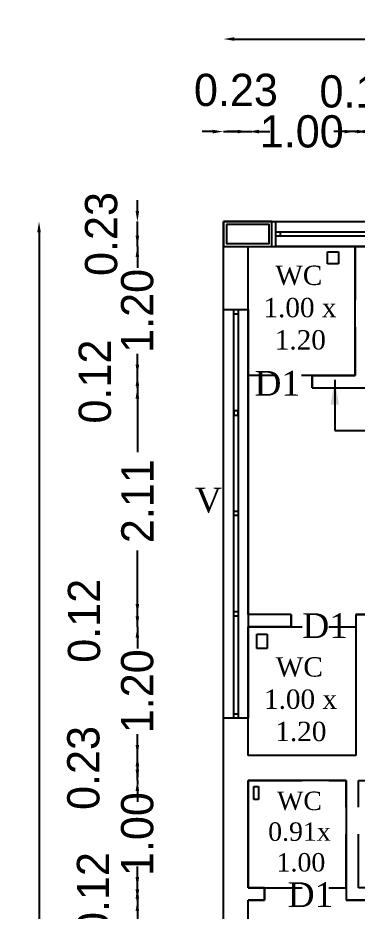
# Model space of a CAD drawing. Header units: metres. Extents: x 3396 to 3562, y 2179 to 2331.
# Drawn here: x 3419.35 to 3422.5, y 2216.94 to 2225.25 of the extents above; entities that cross this region are included whole.
import ezdxf

# ---------------------------------------------------------------- set-up
doc = ezdxf.new("R2010")
doc.units = ezdxf.units.M
doc.header["$PDMODE"] = 34
doc.linetypes.add('HIDDEN', pattern=[0.375, 0.25, -0.125])
for name, color, linetype in [('BLK_1_FLR_2_WATER_CLOSET', 213, 'Continuous'), ('BLK_1_FLR_3_BLT_UP_AREA', 26, 'Continuous'), ('BLK_1_FLR_3_CARPET_AREA', 25, 'Continuous'), ('BLK_1_FLR_3_WATER_CLOSET', 213, 'Continuous')]:
    doc.layers.add(name, color=color, linetype=linetype)
doc.styles.add('outer', font='BKANT.TTF')
doc.styles.get("Standard").update_dxf_attribs({"font": 'arial.ttf'})
doc.dimstyles.new('Banu', dxfattribs={"dimtxt": 0.35, "dimasz": 0.23, "dimexe": 1, "dimexo": 1, "dimgap": 0.1, "dimtad": 0, "dimzin": 1, "dimdsep": 46, "dimtxsty": 'outer', "dimcen": 0.15, "dimdle": 1, "dimse1": 1, "dimse2": 1, "dimclrt": 7, "dimadec": 0, "dimazin": 0, "dimtfac": 1, "dimtix": 1, "dimtmove": 1, "dimatfit": 0, "dimfxl": 0, "dimtolj": 1, "dimtzin": 0, "dimarcsym": 0})

# ---------------------------------------------------------------- blocks, each defined once
blk = doc.blocks.new('A$C35006C9F')
h = blk.add_hatch()
h.set_pattern_fill('ANSI31', color=256, scale=2)
h.set_pattern_definition([(45, (-3161.1406, -1435.413), (-4.490128, 4.490128), [])])
h.paths.add_polyline_path([(-0.1294, 0.0454), (-0.3049, 0.0454), (-0.3049, -0.3502), (-0.1294, -0.3502)])
for points in [[(-0.1021, 0.0726), (-0.3321, 0.0726), (-0.3321, -0.3774), (-0.1021, -0.3774)], [(-0.1294, 0.0454), (-0.3049, 0.0454), (-0.3049, -0.3502), (-0.1294, -0.3502)]]:
    blk.add_lwpolyline(points, close=True)
blk = doc.blocks.new('*D449')
at = {"color": 0, "lineweight": -2, "ltscale": 2}
for p, q in [((3420.4605, 2217.1392), (3420.4605, 2217.2392)), ((3420.4605, 2217.0392), (3420.4605, 2216.9021)), ((3420.4605, 2215.8392), (3420.4605, 2215.9762)), ((3420.4605, 2215.7392), (3420.4605, 2215.6392))]:
    blk.add_line(p, q, dxfattribs=at)
at = {"color": 0, "ltscale": 2}
for points in [[(3420.4439, 2217.1392), (3420.4772, 2217.1392), (3420.4605, 2217.0392)], [(3420.4439, 2215.7392), (3420.4772, 2215.7392), (3420.4605, 2215.8392)]]:
    blk.add_solid(points, dxfattribs=at)
at = {"layer": 'Defpoints', "color": 0, "ltscale": 2}
for p in [(3420.4605, 2217.0392), (3420.6116, 2217.0392), (3420.6116, 2215.8392)]:
    blk.add_point(p, dxfattribs=at)
at = {"color": 7, "ltscale": 2, "insert": (3420.4605, 2216.4392), "char_height": 0.3, "attachment_point": 5, "rotation": 90, "style": 'outer'}
blk.add_mtext('\\A1;1.20', dxfattribs=at)
blk = doc.blocks.new('*D450')
at = {"color": 0, "lineweight": -2, "ltscale": 2}
for p, q in [((3420.4605, 2217.2542), (3420.4605, 2217.3542)), ((3420.4605, 2217.0392), (3420.4605, 2217.1542)), ((3420.4605, 2216.9392), (3420.4605, 2216.8392))]:
    blk.add_line(p, q, dxfattribs=at)
at = {"color": 0, "ltscale": 2}
for points in [[(3420.4439, 2217.2542), (3420.4772, 2217.2542), (3420.4605, 2217.1542)], [(3420.4439, 2216.9392), (3420.4772, 2216.9392), (3420.4605, 2217.0392)]]:
    blk.add_solid(points, dxfattribs=at)
at = {"layer": 'Defpoints', "color": 0, "ltscale": 2}
for p in [(3420.4605, 2217.1542), (3420.6116, 2217.1542), (3420.6116, 2217.0392)]:
    blk.add_point(p, dxfattribs=at)
at = {"color": 7, "ltscale": 2, "insert": (3420.0499, 2217.0967), "char_height": 0.3, "attachment_point": 5, "rotation": 90, "style": 'outer'}
blk.add_mtext('\\A1;0.12', dxfattribs=at)
blk = doc.blocks.new('*D451')
at = {"color": 0, "lineweight": -2, "ltscale": 2}
for p, q in [((3420.4605, 2218.2542), (3420.4605, 2218.3542)), ((3420.4605, 2218.1542), (3420.4605, 2218.1171)), ((3420.4605, 2217.1542), (3420.4605, 2217.1912)), ((3420.4605, 2217.0542), (3420.4605, 2216.9542))]:
    blk.add_line(p, q, dxfattribs=at)
at = {"color": 0, "ltscale": 2}
for points in [[(3420.4439, 2218.2542), (3420.4772, 2218.2542), (3420.4605, 2218.1542)], [(3420.4439, 2217.0542), (3420.4772, 2217.0542), (3420.4605, 2217.1542)]]:
    blk.add_solid(points, dxfattribs=at)
at = {"layer": 'Defpoints', "color": 0, "ltscale": 2}
for p in [(3420.4605, 2218.1542), (3420.6116, 2218.1542), (3420.6116, 2217.1542)]:
    blk.add_point(p, dxfattribs=at)
at = {"color": 7, "ltscale": 2, "insert": (3420.4605, 2217.6542), "char_height": 0.3, "attachment_point": 5, "rotation": 90, "style": 'outer'}
blk.add_mtext('\\A1;1.00', dxfattribs=at)
blk = doc.blocks.new('*D452')
at = {"color": 0, "lineweight": -2, "ltscale": 2}
for p, q in [((3420.4605, 2218.4842), (3420.4605, 2218.5842)), ((3420.4605, 2218.1542), (3420.4605, 2218.3842)), ((3420.4605, 2218.0542), (3420.4605, 2217.9542))]:
    blk.add_line(p, q, dxfattribs=at)
at = {"color": 0, "ltscale": 2}
for points in [[(3420.4439, 2218.4842), (3420.4772, 2218.4842), (3420.4605, 2218.3842)], [(3420.4439, 2218.0542), (3420.4772, 2218.0542), (3420.4605, 2218.1542)]]:
    blk.add_solid(points, dxfattribs=at)
at = {"layer": 'Defpoints', "color": 0, "ltscale": 2}
for p in [(3420.4605, 2218.3842), (3420.6116, 2218.3842), (3420.6116, 2218.1542)]:
    blk.add_point(p, dxfattribs=at)
at = {"color": 7, "ltscale": 2, "insert": (3419.9598, 2218.2692), "char_height": 0.3, "attachment_point": 5, "rotation": 90, "style": 'outer'}
blk.add_mtext('\\A1;0.23', dxfattribs=at)
blk = doc.blocks.new('*D453')
at = {"color": 0, "lineweight": -2, "ltscale": 2}
for p, q in [((3420.4605, 2219.6808), (3420.4605, 2219.7808)), ((3420.4605, 2219.5808), (3420.4605, 2219.4455)), ((3420.4605, 2218.3842), (3420.4605, 2218.5196)), ((3420.4605, 2218.2842), (3420.4605, 2218.1842))]:
    blk.add_line(p, q, dxfattribs=at)
at = {"color": 0, "ltscale": 2}
for points in [[(3420.4439, 2219.6808), (3420.4772, 2219.6808), (3420.4605, 2219.5808)], [(3420.4439, 2218.2842), (3420.4772, 2218.2842), (3420.4605, 2218.3842)]]:
    blk.add_solid(points, dxfattribs=at)
at = {"layer": 'Defpoints', "color": 0, "ltscale": 2}
for p in [(3420.4605, 2219.5808), (3420.6116, 2219.5808), (3420.6116, 2218.3842)]:
    blk.add_point(p, dxfattribs=at)
at = {"color": 7, "ltscale": 2, "insert": (3420.4605, 2218.9825), "char_height": 0.3, "attachment_point": 5, "rotation": 90, "style": 'outer'}
blk.add_mtext('\\A1;1.20', dxfattribs=at)
blk = doc.blocks.new('*D454')
at = {"color": 0, "lineweight": -2, "ltscale": 2}
for p, q in [((3420.4605, 2219.7958), (3420.4605, 2219.8958)), ((3420.4605, 2219.5808), (3420.4605, 2219.6958)), ((3420.4605, 2219.4808), (3420.4605, 2219.3808))]:
    blk.add_line(p, q, dxfattribs=at)
at = {"color": 0, "ltscale": 2}
for points in [[(3420.4439, 2219.7958), (3420.4772, 2219.7958), (3420.4605, 2219.6958)], [(3420.4439, 2219.4808), (3420.4772, 2219.4808), (3420.4605, 2219.5808)]]:
    blk.add_solid(points, dxfattribs=at)
at = {"layer": 'Defpoints', "color": 0, "ltscale": 2}
for p in [(3420.4605, 2219.6958), (3420.6116, 2219.6958), (3420.6116, 2219.5808)]:
    blk.add_point(p, dxfattribs=at)
at = {"color": 7, "ltscale": 2, "insert": (3419.9662, 2219.6383), "char_height": 0.3, "attachment_point": 5, "rotation": 90, "style": 'outer'}
blk.add_mtext('\\A1;0.12', dxfattribs=at)
blk = doc.blocks.new('*D455')
at = {"color": 0, "lineweight": -2, "ltscale": 2}
for p, q in [((3420.4605, 2221.7058), (3420.4605, 2221.208)), ((3420.4605, 2219.7958), (3420.4605, 2220.2936))]:
    blk.add_line(p, q, dxfattribs=at)
at = {"color": 0, "ltscale": 2}
for points in [[(3420.4439, 2221.7058), (3420.4772, 2221.7058), (3420.4605, 2221.8058)], [(3420.4439, 2219.7958), (3420.4772, 2219.7958), (3420.4605, 2219.6958)]]:
    blk.add_solid(points, dxfattribs=at)
at = {"layer": 'Defpoints', "color": 0, "ltscale": 2}
for p in [(3420.4605, 2221.8058), (3420.6116, 2221.8058), (3420.6116, 2219.6958)]:
    blk.add_point(p, dxfattribs=at)
at = {"color": 7, "ltscale": 2, "insert": (3420.4605, 2220.7508), "char_height": 0.3, "attachment_point": 5, "rotation": 90, "style": 'outer'}
blk.add_mtext('\\A1;2.11', dxfattribs=at)
blk = doc.blocks.new('*D456')
at = {"color": 0, "lineweight": -2, "ltscale": 2}
for p, q in [((3420.4605, 2222.0208), (3420.4605, 2222.1208)), ((3420.4605, 2221.8058), (3420.4605, 2221.9208)), ((3420.4605, 2221.7058), (3420.4605, 2221.6058))]:
    blk.add_line(p, q, dxfattribs=at)
at = {"color": 0, "ltscale": 2}
for points in [[(3420.4439, 2222.0208), (3420.4772, 2222.0208), (3420.4605, 2221.9208)], [(3420.4439, 2221.7058), (3420.4772, 2221.7058), (3420.4605, 2221.8058)]]:
    blk.add_solid(points, dxfattribs=at)
at = {"layer": 'Defpoints', "color": 0, "ltscale": 2}
for p in [(3420.4605, 2221.9208), (3420.6116, 2221.9208), (3420.6116, 2221.8058)]:
    blk.add_point(p, dxfattribs=at)
at = {"color": 7, "ltscale": 2, "insert": (3420.0667, 2221.8633), "char_height": 0.3, "attachment_point": 5, "rotation": 90, "style": 'outer'}
blk.add_mtext('\\A1;0.12', dxfattribs=at)
blk = doc.blocks.new('*D457')
at = {"color": 0, "lineweight": -2, "ltscale": 2}
for p, q in [((3420.4605, 2223.2208), (3420.4605, 2223.3208)), ((3420.4605, 2223.1208), (3420.4605, 2222.9838)), ((3420.4605, 2221.9208), (3420.4605, 2222.0578)), ((3420.4605, 2221.8208), (3420.4605, 2221.7208))]:
    blk.add_line(p, q, dxfattribs=at)
at = {"color": 0, "ltscale": 2}
for points in [[(3420.4439, 2223.2208), (3420.4772, 2223.2208), (3420.4605, 2223.1208)], [(3420.4439, 2221.8208), (3420.4772, 2221.8208), (3420.4605, 2221.9208)]]:
    blk.add_solid(points, dxfattribs=at)
at = {"layer": 'Defpoints', "color": 0, "ltscale": 2}
for p in [(3420.4605, 2223.1208), (3420.6116, 2223.1208), (3420.6116, 2221.9208)]:
    blk.add_point(p, dxfattribs=at)
at = {"color": 7, "ltscale": 2, "insert": (3420.4605, 2222.5208), "char_height": 0.3, "attachment_point": 5, "rotation": 90, "style": 'outer'}
blk.add_mtext('\\A1;1.20', dxfattribs=at)
blk = doc.blocks.new('*D458')
at = {"color": 0, "lineweight": -2, "ltscale": 2}
for p, q in [((3420.4605, 2223.4508), (3420.4605, 2223.5508)), ((3420.4605, 2223.1208), (3420.4605, 2223.3508)), ((3420.4605, 2223.0208), (3420.4605, 2222.9208))]:
    blk.add_line(p, q, dxfattribs=at)
at = {"color": 0, "ltscale": 2}
for points in [[(3420.4439, 2223.4508), (3420.4772, 2223.4508), (3420.4605, 2223.3508)], [(3420.4439, 2223.0208), (3420.4772, 2223.0208), (3420.4605, 2223.1208)]]:
    blk.add_solid(points, dxfattribs=at)
at = {"layer": 'Defpoints', "color": 0, "ltscale": 2}
for p in [(3420.4605, 2223.3508), (3420.6116, 2223.3508), (3420.6116, 2223.1208)]:
    blk.add_point(p, dxfattribs=at)
at = {"color": 7, "ltscale": 2, "insert": (3420.125, 2223.2358), "char_height": 0.3, "attachment_point": 5, "rotation": 90, "style": 'outer'}
blk.add_mtext('\\A1;0.23', dxfattribs=at)
blk = doc.blocks.new('*D459')
at = {"color": 0, "lineweight": -2, "ltscale": 2}
for p, q in [((3419.5457, 2223.2508), (3419.5457, 2202.9188)), ((3419.5457, 2181.4271), (3419.5457, 2201.7591))]:
    blk.add_line(p, q, dxfattribs=at)
at = {"color": 0, "ltscale": 2}
for points in [[(3419.529, 2223.2508), (3419.5624, 2223.2508), (3419.5457, 2223.3508)], [(3419.529, 2181.4271), (3419.5624, 2181.4271), (3419.5457, 2181.3271)]]:
    blk.add_solid(points, dxfattribs=at)
at = {"layer": 'Defpoints', "color": 0, "ltscale": 2}
for p in [(3419.5595, 2223.3508), (3419.5457, 2181.3271), (3419.5595, 2181.3271)]:
    blk.add_point(p, dxfattribs=at)
at = {"color": 7, "ltscale": 2, "insert": (3419.5457, 2202.3389), "char_height": 0.3, "attachment_point": 5, "rotation": 90, "style": 'outer'}
blk.add_mtext('\\A1;42.02', dxfattribs=at)
blk = doc.blocks.new('*D478')
at = {"color": 0, "lineweight": -2, "ltscale": 2}
for p, q in [((3421.1622, 2224.1885), (3421.0622, 2224.1885)), ((3421.2622, 2224.1885), (3421.4922, 2224.1885)), ((3421.5922, 2224.1885), (3421.6922, 2224.1885))]:
    blk.add_line(p, q, dxfattribs=at)
at = {"color": 0, "ltscale": 2}
for points in [[(3421.1622, 2224.2051), (3421.1622, 2224.1718), (3421.2622, 2224.1885)], [(3421.5922, 2224.2051), (3421.5922, 2224.1718), (3421.4922, 2224.1885)]]:
    blk.add_solid(points, dxfattribs=at)
at = {"layer": 'Defpoints', "color": 0, "ltscale": 2}
for p in [(3421.2622, 2224.1955), (3421.4922, 2224.1955), (3421.4922, 2224.1885)]:
    blk.add_point(p, dxfattribs=at)
at = {"color": 7, "ltscale": 2, "insert": (3421.3772, 2224.5741), "char_height": 0.3, "attachment_point": 5, "style": 'outer'}
blk.add_mtext('\\A1;0.23', dxfattribs=at)
blk = doc.blocks.new('*D479')
at = {"color": 0, "lineweight": -2, "ltscale": 2}
for p, q in [((3421.3922, 2224.1885), (3421.2922, 2224.1885)), ((3421.4922, 2224.1885), (3421.5267, 2224.1885)), ((3422.4872, 2224.1885), (3422.4526, 2224.1885)), ((3422.5872, 2224.1885), (3422.6872, 2224.1885))]:
    blk.add_line(p, q, dxfattribs=at)
at = {"color": 0, "ltscale": 2}
for points in [[(3421.3922, 2224.2051), (3421.3922, 2224.1718), (3421.4922, 2224.1885)], [(3422.5872, 2224.2051), (3422.5872, 2224.1718), (3422.4872, 2224.1885)]]:
    blk.add_solid(points, dxfattribs=at)
at = {"layer": 'Defpoints', "color": 0, "ltscale": 2}
for p in [(3421.4922, 2224.1955), (3422.4872, 2224.1955), (3422.4872, 2224.1885)]:
    blk.add_point(p, dxfattribs=at)
at = {"color": 7, "ltscale": 2, "insert": (3421.9897, 2224.1885), "char_height": 0.3, "attachment_point": 5, "style": 'outer'}
blk.add_mtext('\\A1;1.00', dxfattribs=at)
blk = doc.blocks.new('*D480')
at = {"color": 0, "lineweight": -2, "ltscale": 2}
for p, q in [((3422.3872, 2224.1885), (3422.2872, 2224.1885)), ((3422.4872, 2224.1885), (3422.6022, 2224.1885)), ((3422.7022, 2224.1885), (3422.8022, 2224.1885))]:
    blk.add_line(p, q, dxfattribs=at)
at = {"color": 0, "ltscale": 2}
for points in [[(3422.3872, 2224.2051), (3422.3872, 2224.1718), (3422.4872, 2224.1885)], [(3422.7022, 2224.2051), (3422.7022, 2224.1718), (3422.6022, 2224.1885)]]:
    blk.add_solid(points, dxfattribs=at)
at = {"layer": 'Defpoints', "color": 0, "ltscale": 2}
for p in [(3422.4872, 2224.1955), (3422.6022, 2224.1955), (3422.6022, 2224.1885)]:
    blk.add_point(p, dxfattribs=at)
at = {"color": 7, "ltscale": 2, "insert": (3422.5447, 2224.5602), "char_height": 0.3, "attachment_point": 5, "style": 'outer'}
blk.add_mtext('\\A1;0.12', dxfattribs=at)
blk = doc.blocks.new('*D481')
at = {"color": 0, "lineweight": -2, "ltscale": 2}
for p, q in [((3422.5022, 2224.1885), (3422.4022, 2224.1885)), ((3422.6022, 2224.1885), (3422.6392, 2224.1885)), ((3423.6022, 2224.1885), (3423.5651, 2224.1885)), ((3423.7022, 2224.1885), (3423.8022, 2224.1885))]:
    blk.add_line(p, q, dxfattribs=at)
at = {"color": 0, "ltscale": 2}
for points in [[(3422.5022, 2224.2051), (3422.5022, 2224.1718), (3422.6022, 2224.1885)], [(3423.7022, 2224.2051), (3423.7022, 2224.1718), (3423.6022, 2224.1885)]]:
    blk.add_solid(points, dxfattribs=at)
at = {"layer": 'Defpoints', "color": 0, "ltscale": 2}
for p in [(3422.6022, 2224.1955), (3423.6022, 2224.1955), (3423.6022, 2224.1885)]:
    blk.add_point(p, dxfattribs=at)
at = {"color": 7, "ltscale": 2, "insert": (3423.1022, 2224.1885), "char_height": 0.3, "attachment_point": 5, "style": 'outer'}
blk.add_mtext('\\A1;1.00', dxfattribs=at)
blk = doc.blocks.new('*D493')
at = {"color": 0, "lineweight": -2, "ltscale": 2}
for p, q in [((3421.3622, 2225.0492), (3429.1525, 2225.0492)), ((3438.0672, 2225.0492), (3430.2769, 2225.0492))]:
    blk.add_line(p, q, dxfattribs=at)
at = {"color": 0, "ltscale": 2}
for points in [[(3421.3622, 2225.0659), (3421.3622, 2225.0326), (3421.2622, 2225.0492)], [(3438.0672, 2225.0659), (3438.0672, 2225.0326), (3438.1672, 2225.0492)]]:
    blk.add_solid(points, dxfattribs=at)
at = {"layer": 'Defpoints', "color": 0, "ltscale": 2}
for p in [(3421.2622, 2225.0695), (3438.1672, 2225.0695), (3438.1672, 2225.0492)]:
    blk.add_point(p, dxfattribs=at)
at = {"color": 7, "ltscale": 2, "insert": (3429.7147, 2225.0492), "char_height": 0.3, "attachment_point": 5, "style": 'outer'}
blk.add_mtext('\\A1;16.91', dxfattribs=at)

msp = doc.modelspace()

# ---------------------------------------------------------------- linework, layer by layer
for p, q in [((3421.26216, 2223.35079), (3427.72216, 2223.35079)), ((3421.26216, 2181.32709), (3421.26216, 2223.35079)), ((3421.49216, 2223.12079), (3423.03216, 2223.12079)), ((3421.49216, 2221.62079), (3421.49216, 2223.12079)), ((3422.48716, 2221.92079), (3422.48716, 2223.12079)), ((3422.08716, 2221.92079), (3422.48716, 2221.92079)), ((3422.08716, 2221.80579), (3422.08716, 2221.92079)), ((3422.08716, 2221.80579), (3422.60216, 2221.80579)), ((3421.49216, 2219.69585), (3421.49216, 2221.50579)), ((3421.89216, 2219.69585), (3421.49216, 2219.69585)), ((3421.89216, 2219.69585), (3421.89216, 2219.58085)), ((3422.49216, 2219.69585), (3422.60716, 2219.69585)), ((3422.49216, 2219.69585), (3422.49216, 2218.38418)), ((3421.49216, 2218.38418), (3421.49216, 2219.58085)), ((3421.89216, 2219.58085), (3421.49216, 2219.58085)), ((3422.49216, 2218.38418), (3421.49216, 2218.38418)), ((3421.49216, 2217.15418), (3421.49216, 2218.15418)), ((3422.40216, 2218.15418), (3421.49216, 2218.15418)), ((3421.49216, 2218.15418), (3421.49216, 2217.15418)), ((3422.40216, 2218.15418), (3422.40216, 2217.03918)), ((3421.64216, 2217.15418), (3421.49216, 2217.15418)), ((3421.64216, 2217.15418), (3421.64216, 2217.03918)), ((3421.49216, 2212.83709), (3421.49216, 2217.03918)), ((3421.64216, 2217.03918), (3421.49216, 2217.03918)), ((3422.66716, 2217.03918), (3422.40216, 2217.03918))]:
    msp.add_line(p, q)
at = {"linetype": 'HIDDEN'}
msp.add_line((3421.26216, 2221.90438), (3421.26216, 2223.35079), dxfattribs=at)
for points in [[(3421.74716, 2223.35079), (3425.54716, 2223.35079), (3425.54716, 2223.12079), (3421.74716, 2223.12079)], [(3421.74716, 2223.25655), (3425.54716, 2223.25655), (3425.54716, 2223.21503), (3421.74716, 2223.21503)], [(3421.74716, 2223.25655), (3421.78868, 2223.25655), (3421.78868, 2223.21503), (3421.74716, 2223.21503)], [(3421.26216, 2218.73213), (3421.26216, 2222.53213), (3421.49216, 2222.53213), (3421.49216, 2218.73213)], [(3421.3564, 2218.73213), (3421.3564, 2222.53213), (3421.39792, 2222.53213), (3421.39792, 2218.73213)], [(3421.3564, 2222.49061), (3421.3564, 2222.53213), (3421.39792, 2222.53213), (3421.39792, 2222.49061)], [(3421.3564, 2221.59235), (3421.3564, 2221.55084), (3421.39792, 2221.55084), (3421.39792, 2221.59235)], [(3421.3564, 2220.61637), (3421.3564, 2220.65789), (3421.39792, 2220.65789), (3421.39792, 2220.61637)], [(3421.3564, 2219.6819), (3421.3564, 2219.72342), (3421.39792, 2219.72342), (3421.39792, 2219.6819)], [(3421.3564, 2218.73213), (3421.3564, 2218.77365), (3421.39792, 2218.77365), (3421.39792, 2218.73213)]]:
    msp.add_lwpolyline(points, close=True)
at = {"layer": 'BLK_1_FLR_2_WATER_CLOSET', "color": 60, "linetype": 'HIDDEN', "ltscale": 2}
for points in [[(3422.23021, 2223.07134), (3422.33235, 2223.07134), (3422.33235, 2222.95728), (3422.23021, 2222.95728)], [(3421.57268, 2219.51315), (3421.66787, 2219.51315), (3421.66787, 2219.37959), (3421.57268, 2219.37959)], [(3421.54333, 2218.09803), (3421.58792, 2218.09803), (3421.58792, 2217.97652), (3421.54333, 2217.97652)]]:
    msp.add_lwpolyline(points, close=True, dxfattribs=at)
at = {"layer": 'BLK_1_FLR_3_BLT_UP_AREA', "color": 26, "ltscale": 2}
msp.add_lwpolyline([(3421.26216, 2223.35079), (3438.16716, 2223.35079), (3438.16716, 2181.32709), (3421.26216, 2181.32709)], close=True, dxfattribs=at)
at = {"layer": 'BLK_1_FLR_3_CARPET_AREA', "color": 26, "linetype": 'HIDDEN', "ltscale": 2}
for points in [[(3422.60716, 2219.69585), (3422.49216, 2219.69585), (3422.49216, 2218.38418), (3421.49216, 2218.38418), (3421.49216, 2219.58085), (3421.89216, 2219.58085), (3421.89216, 2219.69585), (3421.49216, 2219.69585), (3421.49216, 2223.12079), (3422.48716, 2223.12079), (3422.48716, 2221.92079), (3422.08716, 2221.92079), (3422.08716, 2221.80579), (3422.60216, 2221.80579)], [(3421.49216, 2212.83709), (3421.49216, 2217.03918), (3421.64216, 2217.03918), (3421.64216, 2217.15418), (3421.49216, 2217.15418), (3421.49216, 2218.15418), (3422.40216, 2218.15418), (3422.40216, 2217.03918), (3422.66716, 2217.03918), (3422.66716, 2217.15418), (3422.51716, 2217.15418), (3422.51716, 2218.15418), (3423.42716, 2218.15418), (3423.42716, 2215.83918)]]:
    msp.add_lwpolyline(points, dxfattribs=at)
at = {"layer": 'BLK_1_FLR_3_WATER_CLOSET', "color": 1, "linetype": 'HIDDEN', "ltscale": 2}
for points in [[(3422.48716, 2221.92079), (3421.49216, 2221.92079), (3421.49216, 2223.12079), (3422.48716, 2223.12079)], [(3421.49216, 2219.58085), (3422.49216, 2219.58085), (3422.49216, 2218.38418), (3421.49216, 2218.38418)], [(3421.49216, 2217.15418), (3422.40216, 2217.15418), (3422.40216, 2218.15418), (3421.49216, 2218.15418)]]:
    msp.add_lwpolyline(points, close=True, dxfattribs=at)

# ---------------------------------------------------------------- block references
at = {"rotation": 90}
msp.add_blockref('A$C35006C9F', (3421.33476, 2223.45293), dxfattribs=at)

# ---------------------------------------------------------------- texts
at = {"attachment_point": 1}
for s, width, insert, char_height in [('{\\fTimes New Roman|b0|i0|c0|p18;\\W2.08993; \\W1;WC\\P{\\W0.474697; }1.00 x\\P{\\W2.021572; }1.20}', 0.693148, (3421.60079, 2222.94166), 0.18), ('{\\fTimes New Roman|b0|i0|c0|p18;\\W2.24424; \\W1;D1}', 0.7488848, (3421.35458, 2221.96232), 0.23), ('{\\fTimes New Roman|b0|i0|c0|p18;\\W3.00791; \\W1;V}', 0.7488848, (3420.73506, 2220.87651), 0.23), ('{\\fTimes New Roman|b0|i0|c0|p18;\\W2.24424; \\W1;D1}', 0.7488848, (3421.79988, 2219.70824), 0.23), ('{\\fTimes New Roman|b0|i0|c0|p18;\\W2.08993; \\W1;WC\\P{\\W0.474697; }1.00 x\\P{\\W2.021572; }1.20}', 0.693148, (3421.60579, 2219.29928), 0.18), ('{\\fTimes New Roman|b0|i0|c0|p18;\\W5.20184; \\W1;WC\\P{\\W3.924501; }0.91x\\P{\\W5.133485; }1.00}', 1.0546687, (3421.42262, 2218.04961), 0.1715383), ('{\\fTimes New Roman|b0|i0|c0|p18;\\W2.24424; \\W1;D1}', 0.7488848, (3421.66326, 2217.20565), 0.23)]:
    msp.add_mtext_dynamic_manual_height_columns(s, width=width, gutter_width=12.5, heights=[0], dxfattribs=dict(at, insert=insert, char_height=char_height))

# ---------------------------------------------------------------- dimensions: what is measured, and where the dimension line sits
at = {"ltscale": 2}
for base, p1, p2, picture, middle in [((3438.1671621, 2225.0492483), (3421.262162, 2225.0695441), (3438.1671621, 2225.0695441), '*D493', (3429.714662, 2225.0492483)), ((3422.487162042, 2224.1884810449), (3421.492162042, 2224.1955481677), (3422.487162042, 2224.1955481677), '*D479', (3421.989662042, 2224.1884810449)), ((3423.60216, 2224.18848), (3422.60216, 2224.19555), (3423.60216, 2224.19555), '*D481', (3423.10216, 2224.18848))]:
    dim = msp.add_linear_dim(base=base, p1=p1, p2=p2, dimstyle='Banu', override={"dimtxt": 0.3, "dimasz": 0.1, "dimpost": '\\X'}, dxfattribs=at)
    dim.commit()
    dim.dimension.update_dxf_attribs({"geometry": picture, "text_midpoint": middle})
for base, p1, p2, picture, middle in [((3421.49216, 2224.18848), (3421.26216, 2224.19555), (3421.49216, 2224.19555), '*D478', (3421.37716, 2224.57407)), ((3422.602162042, 2224.1884810449), (3422.487162042, 2224.1955481677), (3422.602162042, 2224.1955481677), '*D480', (3422.544662042, 2224.5601900174))]:
    dim = msp.add_linear_dim(base=base, p1=p1, p2=p2, dimstyle='Banu', override={"dimtxt": 0.3, "dimasz": 0.1, "dimpost": '\\X'}, dxfattribs=at)
    dim.commit()
    dim.dimension.update_dxf_attribs({"geometry": picture, "text_midpoint": middle, "dimtype": 160})
for base, p1, p2, picture, middle in [((3420.46053, 2223.35079), (3420.61155, 2223.12079), (3420.61155, 2223.35079), '*D458', (3420.12505, 2223.23579)), ((3420.4605266751, 2221.9207926701), (3420.611552778, 2221.8057926701), (3420.611552778, 2221.9207926701), '*D456', (3420.0666588696, 2221.8632926701)), ((3420.4605266751, 2219.6958486477), (3420.611552778, 2219.5808486477), (3420.611552778, 2219.6958486477), '*D454', (3419.9661650772, 2219.6383486477)), ((3420.46053, 2218.38418), (3420.61155, 2218.15418), (3420.61155, 2218.38418), '*D452', (3419.95976, 2218.26918)), ((3420.4605266751, 2217.1541819704), (3420.611552778, 2217.0391819704), (3420.611552778, 2217.1541819704), '*D450', (3420.0498812962, 2217.0966819704))]:
    dim = msp.add_linear_dim(base=base, p1=p1, p2=p2, angle=270, dimstyle='Banu', override={"dimtxt": 0.3, "dimasz": 0.1, "dimpost": '\\X'}, dxfattribs=at)
    dim.commit()
    dim.dimension.update_dxf_attribs({"geometry": picture, "text_midpoint": middle, "dimtype": 160})
for base, p1, p2, angle, picture, middle in [((3419.54569, 2181.32709), (3419.55952, 2223.35079), (3419.55952, 2181.32709), 90, '*D459', (3419.54569, 2202.33894)), ((3420.46053, 2223.12079), (3420.61155, 2221.92079), (3420.61155, 2223.12079), 270, '*D457', (3420.46053, 2222.52079)), ((3420.46053, 2221.80579), (3420.61155, 2219.69585), (3420.61155, 2221.80579), 270, '*D455', (3420.46053, 2220.75082)), ((3420.46053, 2219.58085), (3420.61155, 2218.38418), (3420.61155, 2219.58085), 270, '*D453', (3420.46053, 2218.98252)), ((3420.46053, 2218.15418), (3420.61155, 2217.15418), (3420.61155, 2218.15418), 270, '*D451', (3420.46053, 2217.65418)), ((3420.46053, 2217.03918), (3420.61155, 2215.83918), (3420.61155, 2217.03918), 270, '*D449', (3420.46053, 2216.43918))]:
    dim = msp.add_linear_dim(base=base, p1=p1, p2=p2, angle=angle, dimstyle='Banu', override={"dimtxt": 0.3, "dimasz": 0.1, "dimpost": '\\X'}, dxfattribs=at)
    dim.commit()
    dim.dimension.update_dxf_attribs({"geometry": picture, "text_midpoint": middle})

# ---------------------------------------------------------------- leaders
msp.add_leader([(3422.29672, 2221.87839), (3422.29672, 2221.40729), (3426.23457, 2221.40729)], dimstyle='Banu', override={"dimgap": 0.1, "dimtad": 0})

doc.saveas('drawing.dxf')
